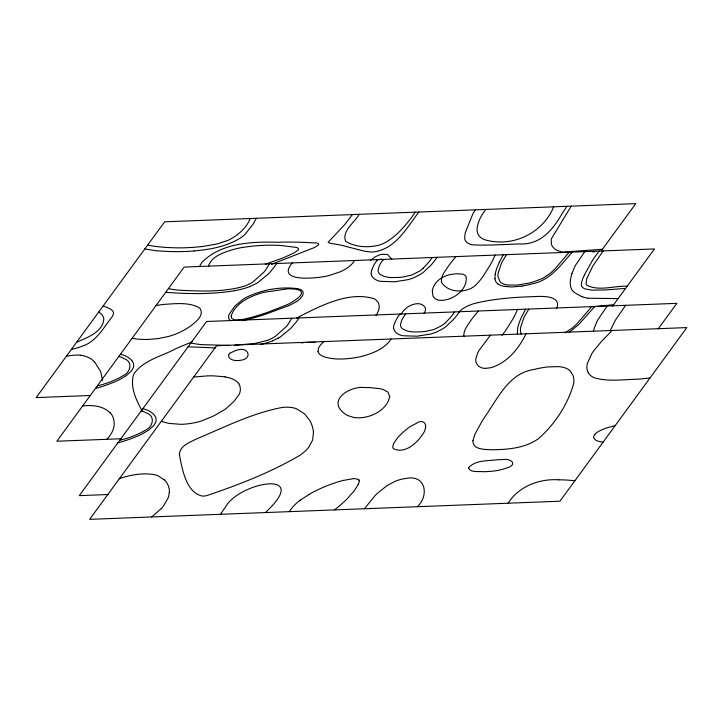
<?xml version="1.0" encoding="UTF-8"?>
<svg xmlns="http://www.w3.org/2000/svg" width="723" height="723" viewBox="0 0 723 723"><rect width="100%" height="100%" fill="white"/><g stroke="black" fill="none" stroke-linecap="round" stroke-linejoin="round"><path stroke-width="1.08" d="M102.332 379.223L100.669 371.568L94.424 361.672M169.254 492.255L168.685 496.358A36.765 17.433 -22.4 0 1 168.224 497.731L163.859 505.368A34.867 16.53 -22.4 0 1 161.265 508.667M102.25 380.614L102.286 380.144M570.42 280.434L570.51 279.765A111.704 52.96 -22.4 0 1 571.902 273.583M581.536 283.154L581.473 283.543A21.645 10.267 -22.4 0 0 581.464 285.784M495.237 273.963L494.921 278.707M228.567 355.246C228.17 358.96 233.104 360.452 236.06 360.578A14.343 6.805 -22.4 0 0 239.855 360.352C253.574 359.322 248.396 345.431 236.611 350.393A22.793 10.809 -22.4 0 0 235.282 350.7L229.833 353.24M587.338 363.624L586.913 366.371A54.849 26.001 -22.4 0 0 587.112 369.552L588.278 372.806M208.567 266.2L208.784 265.422A30.854 14.623 -22.4 0 1 209.652 263.317C213.357 256.566 221.139 253.574 228.025 251.116A52.634 24.953 -22.4 0 1 237.261 248.486A50.746 24.058 -22.4 0 1 241.853 247.528L252.435 246.127A152.535 72.318 -22.4 0 1 272.264 245.178L277.894 245.323A124.139 58.852 -22.4 0 1 281.41 245.531L296.62 247.456A16.991 8.052 -22.4 0 1 297.487 247.853L298.563 248.866L298.292 249.905L293.945 252.996L283.009 257.948L265.341 264.247M556.791 308.36C561.789 295.599 542.458 296.15 535.047 296.566C515.336 297.18 495.481 298.509 476.24 303.045A22.097 10.474 -22.4 0 0 472.634 304.04L467.862 305.91A17.786 8.432 -22.4 0 0 465.332 307.212L464.663 307.6A19.702 9.345 -22.4 0 0 461.12 310.013L458.716 312.083M587.419 363.362L591.757 353.71A72.417 34.333 -22.4 0 1 594.053 350.411L601.428 341.509L612.173 330.465M571.911 273.583L574.342 267.51A82.431 39.078 -22.4 0 1 575.625 265.097L584.762 251.631M250.194 218.527C246.534 227.853 238.445 234.894 229.76 239.485A21.627 10.249 -22.4 0 1 227.745 240.443L217.126 243.976L203.082 246.416A157.813 74.821 -22.4 0 1 176.34 247.844L167.953 247.546A188.161 89.209 -22.4 0 1 147.619 245.115M394.595 323.371L394.433 323.796A31.252 14.812 -22.4 0 0 393.592 328.667M495.101 255.092L492.607 260.605A158.03 74.921 -22.4 0 1 490.384 264.754L483.018 276.421A78.427 37.18 -22.4 0 1 477.786 282.937C469.426 293.637 448.495 294.026 441.464 282.178C440.714 275.752 445.657 270.429 448.911 265.404A129.824 61.545 -22.4 0 1 456.032 256.593M517.523 309.498L515.029 315.011A158.03 74.921 -22.4 0 1 512.806 319.159L505.44 330.827A78.427 37.18 -22.4 0 1 501.979 335.309M610.176 330.718L614.948 321.066A84.239 39.937 -22.4 0 1 615.978 319.349L625.63 305.323M199.575 266.561L200.108 265.422A32.155 15.246 -22.4 0 1 202.548 261.69C222.223 242.548 252.463 241.545 278.482 242.286C290.357 241.789 302.241 242.205 314.098 242.919C316.737 242.458 321.364 244.022 316.864 246.028A18.111 8.586 -22.4 0 1 313.665 247.853L271.477 264.374M499.259 262.359L503.235 254.776M256.258 218.292L253.737 223A108.441 51.414 -22.4 0 1 252.725 224.645L245.187 234.153A25.151 11.92 -22.4 0 1 242.612 236.529M584.419 274.83L592.643 260.163A135.454 64.22 -22.4 0 1 594.523 257.334L599.141 251.071M358.201 484.591L354.18 490.863L347.049 498.933A85.82 40.687 -22.4 0 1 334.397 509.905M526.001 333.791C519.096 348.242 507.953 361.943 492.372 367.248A13.122 6.218 -22.4 0 1 490.203 367.817L485.594 368.332M269.354 263.796L266.371 268.839A38.518 18.256 -22.4 0 1 264.012 272.047L253.167 281.789A19.81 9.39 -22.4 0 1 244.51 286.127C223.759 292.264 201.6 291.288 180.208 290.275A107.844 51.125 -22.4 0 1 168.423 288.622M291.776 318.201L288.802 323.244A38.518 18.256 -22.4 0 1 286.435 326.453M553.691 206.814C542.801 233.384 512.318 247.844 484.762 239.738A39.783 18.861 -22.4 0 1 479.873 236.755C474.758 231.74 477.677 223.976 480.126 218.4A66.525 31.541 -22.4 0 1 481.626 215.59L483.597 212.517A73.71 34.948 -22.4 0 1 485.901 209.426M525.657 309.182L521.681 316.764A126.868 60.145 -22.4 0 0 517.587 328.396L517.343 333.113A30.556 14.487 -22.4 0 0 517.623 334.388M424.03 313.574L424.347 313.041A19.286 9.146 -22.4 0 0 425.115 311.306L425.395 310.149A20.904 9.914 -22.4 0 0 425.142 307.465C420.976 300.813 410.772 304.112 405.964 308.441A21.871 10.366 -22.4 0 0 401.03 314.252M566.823 206.308L563.913 210.98A129.119 61.22 -22.4 0 1 562.096 213.656C552.652 230.013 540.289 245.079 519.34 243.949C504.374 244.464 489.372 245.477 474.405 244.952C469.814 244.97 463.732 242.196 464.753 236.701A74.966 35.544 -22.4 0 1 465.413 232.363L472.688 214.279A68.378 32.418 -22.4 0 1 473.692 212.454L475.318 209.842M571.215 206.136L551.667 238.337A21.22 10.059 -22.4 0 0 551.269 239.458L551.405 244.238A40.904 19.394 -22.4 0 0 556.837 250.33L561.771 251.902A19.611 9.3 -22.4 0 0 563.298 252.065L602.404 249.29M508.152 503.208C518.626 486.317 539.521 478.481 558.825 479.828M220.488 514.306L224.293 508.694A103.732 49.182 -22.4 0 1 225.323 507.311C238.689 481.979 313.068 468.495 265.35 512.571M352.354 214.577L344.862 224.464L328.134 242.268L329.706 243.199L340.506 245.034L364.79 251.27L371.251 252.056A19.385 9.191 -22.4 0 0 374.162 251.848C395.734 248.721 406.886 227.709 418.897 212.011M432.173 257.515L429.652 261.003A125.341 59.422 -22.4 0 1 428.124 262.937L423.181 268.242M454.595 311.92L452.074 315.409A125.341 59.422 -22.4 0 1 450.546 317.343L445.603 322.648M506.534 254.65L502.548 261.13A80.262 38.048 -22.4 0 0 501.247 263.85L498.237 272.77A48.188 22.847 -22.4 0 0 498.011 276.719L500.027 281.645A27.447 13.014 -22.4 0 0 507.383 285.007L517.108 285.079L528.441 283.208A45.838 21.726 -22.4 0 0 534.396 281.581L542.738 278.355L549.453 273.918A57.072 27.058 -22.4 0 0 554.948 268.938L569.209 252.228M528.956 309.055L524.97 315.535A80.262 38.048 -22.4 0 0 523.669 318.256L520.659 327.176A48.188 22.847 -22.4 0 0 520.433 331.125L521.428 334.577M364.437 508.748L374.921 495.815A52.291 24.79 -22.4 0 1 377.37 493.357L386.995 485.621L395.3 481.229A23.651 11.216 -22.4 0 1 399.358 479.828L400.361 479.548A21.591 10.239 -22.4 0 1 405.892 478.463C425.739 474.18 429.408 495.481 417.352 506.706M601.147 251.008L635.761 203.651L164.645 221.825L36.15 397.596L90.248 395.508M612.444 306.38L654.432 248.938L184.157 267.085L56.855 441.229L121.139 438.753M658.201 328.875L676.864 303.344L206.579 321.491L79.286 495.635L108.604 494.505M607.193 306.037L598.048 319.503A82.431 39.078 -22.4 0 0 596.764 321.916L594.333 327.989A111.704 52.96 -22.4 0 0 593.438 331.36M359.159 214.315C354.604 222.521 341.482 231.125 345.675 241.319C355.463 247.393 368.405 247.872 379.385 245.025A17.903 8.486 -22.4 0 0 385.549 242.404C396.493 236.204 404.781 226.398 412.282 216.502A65.956 31.27 -22.4 0 0 414.966 212.164M591.64 306.633L577.379 323.344A57.072 27.058 -22.4 0 1 571.875 328.323L565.16 332.761M490.465 335.165L479.042 350.393A52.219 24.754 -22.4 0 0 477.921 352.417L475.833 358.644A36.909 17.497 -22.4 0 0 476.502 363.506L478.391 366.091L481.12 367.664A17.054 8.08 -22.4 0 0 485.594 368.341M603.208 250.917L593.556 264.943A84.239 39.937 -22.4 0 0 592.526 266.66L586.787 278.599L586.064 283.823A16.277 7.718 -22.4 0 0 586.724 285.178C598.96 291.532 613.954 285.739 627.221 286.172M572.282 252.11C560.994 264.934 550.14 280.488 532.119 283.886A51.071 24.211 -22.4 0 1 522.033 286.091M594.704 306.516L578.572 324.708L569.236 332.282M286.407 326.453L275.59 336.195A19.81 9.39 -22.4 0 1 266.941 340.533M453.52 319.439L445.675 326.823A22.774 10.8 -22.4 0 1 443.506 328.296L442.729 328.766A25.124 11.911 -22.4 0 1 432.481 333.466A23.696 11.234 -22.4 0 1 430.528 334.071L417.153 336.186L403.018 335.761A32.824 15.563 -22.4 0 1 400.614 335.138A33.601 15.933 -22.4 0 1 396.439 332.987L394.604 330.998L393.692 328.631M106.805 439.304C111.396 434.487 115.282 427.962 113.972 421.066A66.245 31.405 -22.4 0 0 110.248 412.752M161.22 508.658L151.667 516.963M370.266 260.723L370.782 260.217M323.741 341.599L321.102 344.347A24.446 11.595 -22.4 0 0 319.06 347.221A17.09 8.107 -22.4 0 0 318.247 349.064L318.165 351.233M371.315 259.72L375.038 256.909L378.906 255.147A11.857 5.621 -22.4 0 1 381.97 254.306L387.492 254.46L391.848 259.286M242.594 236.52C228.531 246.317 210.962 249.399 194.207 250.935M300.244 500.144L309.299 494.333M296.602 318.048C319.096 306.498 348.739 290.547 374.451 298.861A40.262 19.087 -22.4 0 1 375.951 299.955L378.002 302.304A36.557 17.334 -22.4 0 1 378.5 310.637L376.981 313.936A32.978 15.635 -22.4 0 1 375.978 315.481M278.183 338.174L272.517 340.804M250.095 286.398L255.761 283.768A22.296 10.574 -22.4 0 0 257.939 282.521L267.926 274.342A83.172 39.431 -22.4 0 0 269.742 272.435L274.008 267.311A54.315 25.748 -22.4 0 0 276.493 263.524M192.092 341.871L182.106 345.983A236.15 111.957 -22.4 0 0 176.132 348.558C162.431 356.078 144.989 359.539 134.975 372.426A30.14 14.288 -22.4 0 0 133.195 375.897C130.33 388.106 136.511 400.569 142.214 411.062M76.539 342.35C87.049 337.524 102.91 332.3 103.796 318.852A37.045 17.56 -22.4 0 0 98.699 312.047M288.016 305.892L267.501 313.52A117.325 55.626 -22.4 0 1 248.676 319.223L242.286 320.696M266.941 340.551L254.839 343.47L234.803 345.223M376.9 259.964L379.801 259.349A8.179 3.877 -22.4 0 1 381.88 259.394L383.588 259.882M343.506 480.406L353.267 478.662A19.792 9.381 -22.4 0 1 355.002 478.626L358.725 479.602M615.128 425.702L607.374 427.718A21.69 10.285 -22.4 0 0 603.19 429.254A29.227 13.854 -22.4 0 0 599.765 430.809L598.102 431.703A8.287 3.931 -22.4 0 0 594.812 434.406M593.068 306.941L593.7 306.823A57.225 27.131 -22.4 0 1 595.906 306.435L613.673 304.708M234.333 290.782C211.667 294.496 188.531 293.963 165.684 292.354M193.683 377.045L207.447 375.879A116.213 55.102 -22.4 0 1 213.61 375.861L225.233 376.837M522.033 286.091L511.857 286.968L504.482 286.371A35.996 17.063 -22.4 0 1 500.108 285.142L498.183 284.112M82.612 406.001C92.011 404.835 103.1 405.693 110.068 412.842M301.093 342.946L303.814 342.63M650.031 377.957L641.807 378.852A117.786 55.843 -22.4 0 1 637.478 379.204C623.208 379.521 608.522 381.825 594.604 377.885A39.259 18.617 -22.4 0 1 588.314 372.788M625.567 288.432L604.771 289.995L591.586 290.131L584.591 288.784L582.611 287.501L581.518 285.766M306.489 342.368L315.065 342.295M592.408 251.893L594.848 251.731M618.129 298.599L588.206 298.228M229.435 345.431L202.63 344.681A107.844 51.125 -22.4 0 1 190.854 343.027M215.544 347.962L188.116 346.76M169.182 251.55L155.671 250.718L144.826 248.929M603.109 442.142L602.512 442.069A45.377 21.518 -22.4 0 1 599.539 441.554L597.397 440.958A17.659 8.369 -22.4 0 1 595.454 439.864L593.782 438.039A7.682 3.642 -22.4 0 1 593.61 437.035L593.664 436.692A10.854 5.142 -22.4 0 1 594.839 434.406M80.723 355.291L82.413 355.553A50.511 23.94 -22.4 0 1 94.243 361.762M118.852 356.421L119.358 356.575A52.065 24.681 -22.4 0 1 124.239 358.698C133.267 361.599 130.492 372.878 122.874 375.77A25.594 12.137 -22.4 0 1 118.364 378.337L113.195 380.714A46.182 21.898 -22.4 0 1 97.361 385.856M141.274 410.827L141.78 410.98A52.065 24.681 -22.4 0 1 146.67 413.104C155.689 416.005 152.915 427.284 145.305 430.176A25.594 12.137 -22.4 0 1 140.786 432.743L135.617 435.119A46.182 21.898 -22.4 0 1 119.783 440.262M323.543 356.575C334.044 360.117 345.513 359.232 356.294 357.56A45.079 21.374 -22.4 0 0 371.866 353.104L376.15 351.306A24.781 11.749 -22.4 0 0 390.98 339.015M103.226 305.838C107.121 307.899 116.258 309.652 112.725 315.725A34.523 16.367 -22.4 0 1 112.128 316.828C103.588 327.51 96.466 341.437 82.684 346.019A41.708 19.774 -22.4 0 1 71.378 349.444M161.319 421.319L165.224 422.512A94.071 44.6 -22.4 0 0 169.932 423.461L180.398 424.302A51.649 24.492 -22.4 0 0 187.149 423.913A54.333 25.757 -22.4 0 0 190.736 423.452L195.617 422.548A32.146 15.246 -22.4 0 0 201.247 421.03L211.667 416.828A66.914 31.722 -22.4 0 0 214.803 415.3L224.202 409.905A31.387 14.876 -22.4 0 0 226.335 408.387L233.737 401.636L239.186 394.324A27.329 12.96 -22.4 0 0 239.864 392.697L240.434 389.733L239.973 386.263A43.452 20.596 -22.4 0 0 238.762 383.796M230.483 320.66L229.146 319.25A22.196 10.52 -22.4 0 1 228.721 318.102L228.631 316.132A19.72 9.345 -22.4 0 1 229.074 314.433L234.749 306.218L243.127 299.214A25.206 11.948 -22.4 0 1 246.082 297.451C261.834 289.715 280.334 286.389 297.749 288.676A28.73 13.62 -22.4 0 1 299.132 289.055C308.721 291.984 299.042 301.066 293.927 302.973A27.98 13.267 -22.4 0 1 288.459 305.748M164.193 479.9L157.921 475.698A37.614 17.831 -22.4 0 0 156.177 475.092A50.014 23.714 -22.4 0 0 119.006 478.707M131.758 360.434L133.285 362.847L133.719 365.675A21.301 10.104 -22.4 0 1 130.782 371.622L126.173 375.743L119.422 379.692A44.98 21.329 -22.4 0 1 112.734 382.693L108.125 384.464A73.104 34.659 -22.4 0 1 95.436 388.468M572.58 290.465L572.996 291.026A47.555 22.549 -22.4 0 0 574.324 292.463L581.03 296.303A80.931 38.364 -22.4 0 0 582.494 296.837M371.261 274.225L372.173 276.593L374.008 278.572A33.601 15.933 -22.4 0 0 378.192 280.732A32.824 15.563 -22.4 0 0 380.587 281.355L394.731 281.78L408.106 279.665A23.696 11.234 -22.4 0 0 410.058 279.06A25.124 11.911 -22.4 0 0 420.307 274.36L421.084 273.89A22.774 10.8 -22.4 0 0 423.253 272.417L431.098 265.034A76.249 36.15 -22.4 0 0 437.017 257.325M463.895 336.584C463.145 330.158 468.079 324.835 471.333 319.81A129.824 61.545 -22.4 0 1 478.463 310.998M228.595 355.237A6.914 3.281 -22.4 0 1 229.824 353.24M225.106 376.954A49.544 23.488 -22.4 0 1 238.888 383.732M323.615 356.52A28.07 13.312 -22.4 0 1 317.885 351.342M164.401 479.783A73.222 34.713 -22.4 0 1 169.435 492.2M359.223 480.65A23.127 10.962 -22.4 0 1 358.147 484.591M358.753 479.584A8.929 4.239 -22.4 0 1 359.105 480.687M309.236 494.288A68.947 32.689 -22.4 0 1 343.515 480.343M289.345 511.64A40.931 19.404 -22.4 0 1 300.208 500.135M558.816 479.837A114.758 54.406 -22.4 0 1 574.83 480.831M459.448 311.73A76.249 36.15 -22.4 0 1 453.466 319.439M394.631 323.371A60.831 28.839 -22.4 0 1 399.964 314.026M272.544 340.931A44.193 20.949 -22.4 0 1 260.262 344.464M278.183 338.174A22.296 10.574 -22.4 0 0 280.37 336.927L290.357 328.748A83.172 39.431 -22.4 0 0 292.164 326.841L296.439 321.726A54.315 25.748 -22.4 0 0 298.915 317.93M117.858 442.874A73.104 34.659 -22.4 0 0 130.547 438.852L135.156 437.108A44.98 21.329 -22.4 0 0 141.853 434.107L148.595 430.149L153.213 426.028A21.301 10.104 -22.4 0 0 156.141 420.081L155.716 417.252L154.18 414.839A57.388 27.203 -22.4 0 0 142.865 408.649M445.594 322.648A23.85 11.306 -22.4 0 1 441.979 325.531L433.936 329.534L425.088 331.468A60.434 28.649 -22.4 0 1 421.554 331.83L413.538 331.965A39.53 18.735 -22.4 0 1 406.688 330.827L402.702 328.938A22.413 10.628 -22.4 0 1 400.84 326.57L400.687 326.109A20.651 9.788 -22.4 0 1 400.497 324.573L401.717 320.235A54.035 25.621 -22.4 0 1 405.702 313.809M581.473 283.163A82.738 39.223 -22.4 0 1 584.464 274.821M354.496 260.506A21.103 10.005 -22.4 0 1 340.551 271.694L329.236 275.499A47.89 22.702 -22.4 0 1 326.371 276.15C319.159 277.912 277.09 283.136 291.062 264.446A38.825 18.409 -22.4 0 1 292.345 262.91M156.023 305.567A75.879 35.978 -22.4 0 1 163.841 304.401C175.264 303.687 187.772 302.06 198.427 307.239A25.115 11.902 -22.4 0 1 200.461 309.128C203.841 315.888 195.888 321.744 191.306 325.486A35.608 16.882 -22.4 0 1 179.738 332.327A35.21 16.692 -22.4 0 1 168.685 336.412L158.229 338.59L148.604 339.421A87.637 41.545 -22.4 0 1 145.63 339.476L138.952 339.25A63.226 29.977 -22.4 0 1 132.155 338.228M588.17 298.265A49.236 23.344 -22.4 0 1 582.521 296.819M572.336 290.583A60.316 28.595 -22.4 0 1 570.447 280.434M423.172 268.242A23.85 11.306 -22.4 0 1 419.557 271.125L411.514 275.129L402.666 277.063A60.434 28.649 -22.4 0 1 399.132 277.424L391.116 277.56A39.53 18.735 -22.4 0 1 384.265 276.421L380.28 274.532A22.413 10.628 -22.4 0 1 378.409 272.164L378.256 271.703A20.651 9.788 -22.4 0 1 378.066 270.167L379.295 265.829A54.035 25.621 -22.4 0 1 383.28 259.403M120.434 354.243A57.388 27.203 -22.4 0 1 131.794 360.416M250.122 286.525A44.193 20.949 -22.4 0 1 234.379 290.691M498.093 284.166A30.556 14.487 -22.4 0 1 495.002 278.68M495.165 273.99A126.868 60.145 -22.4 0 1 499.322 262.35M371.161 274.261A31.252 14.812 -22.4 0 1 372.065 269.381M372.2 268.965A60.831 28.839 -22.4 0 1 377.542 259.62M66.317 356.358A34.388 16.304 -22.4 0 1 80.786 355.228M194.171 250.989A194.451 92.183 -22.4 0 1 169.218 251.505M179.431 454.83C182.178 468.875 186.037 492.697 202.476 496.095A15.328 7.266 -22.4 0 0 206.389 495.707C238.5 484.961 270.646 472.453 299.946 455.3A33.909 16.078 -22.4 0 0 305.666 450.646L306.462 449.851A31.758 15.056 -22.4 0 0 308.712 447.293L312.634 440.063L313.448 432.3A124.41 58.979 -22.4 0 0 311.342 423.705L310.935 422.702A95.02 45.043 -22.4 0 0 309.806 420.533L304.546 413.818L296.71 408.884A36.403 17.262 -22.4 0 0 293.655 407.899L292.987 407.754A34.677 16.439 -22.4 0 0 282.621 407.383C252.661 412.914 224.943 427.004 197.018 438.707A123.687 58.635 -22.4 0 0 193.683 440.307C187.591 443.235 179.467 446.886 179.431 454.83M432.309 290.971L432.941 295.716A28.803 13.656 -22.4 0 0 435.608 298.97L438.201 300.153L441.997 300.388A14.397 6.823 -22.4 0 0 446.462 299.629C456.791 297.514 467.998 287.474 466.01 276.385A16.656 7.899 -22.4 0 0 463.705 274.55A15.698 7.447 -22.4 0 0 462.16 274.053L455.815 273.737L449.29 274.758A14.523 6.887 -22.4 0 0 446.552 275.635L445.748 275.942A15.635 7.411 -22.4 0 0 441.283 278.165C436.819 280.895 432.887 285.648 432.309 290.971M389.697 396.791C387.085 408.992 373.71 416.475 361.997 417.632A29.191 13.836 -22.4 0 1 353.701 417.442L348.115 415.671A67.293 31.902 -22.4 0 1 345.901 414.523C325.115 400.732 350.483 385.133 365.721 387.627A64.799 30.718 -22.4 0 1 369.381 387.546L380.641 388.802A70.429 33.394 -22.4 0 1 382.892 389.417L388.043 392.155L389.697 396.791M468.423 468.052C470.754 472.914 478.644 471.089 483.045 471.721C490.7 471.532 498.49 470.935 505.739 468.296C518.626 464.952 511.477 457.786 501.599 459.656A94.234 44.681 -22.4 0 0 497.966 459.711C488.305 461.012 475.092 459.765 468.423 468.052M472.932 440.696C472.625 450.095 485.26 449.299 491.667 449.778C507.582 449.57 524.762 448.314 538.192 438.87C554.758 424.509 567.645 404.79 573.664 383.66A68.089 32.282 -22.4 0 0 573.005 375.418L570.031 370.709A35.978 17.054 -22.4 0 0 567.401 368.884A37.379 17.723 -22.4 0 0 562.648 367.212A36.945 17.515 -22.4 0 0 558.21 366.588L547.347 366.986A63.362 30.041 -22.4 0 0 542.548 367.664L541.111 367.917A58.762 27.863 -22.4 0 0 533.773 369.516C508.486 373.276 497.822 398.698 484.654 417.117A244.88 116.096 -22.4 0 0 482.078 421.211L475.065 433.927L472.932 440.696M231.188 315.969L231.667 318.274L233.755 319.602A13.294 6.308 -22.4 0 0 236.466 320.054L243.38 319.34L253.158 316.9A130.764 61.988 -22.4 0 0 268.179 312.119L287.112 304.717A30.755 14.577 -22.4 0 0 296.412 299.259L298.599 297.514A12.174 5.766 -22.4 0 0 301.057 294.342L301.247 293.872A11.55 5.477 -22.4 0 0 301.446 292.282L300.262 290.447L296.674 289.354A54.912 26.028 -22.4 0 0 294.162 289.046L290.42 288.829A38.129 18.075 -22.4 0 0 287.148 288.902L264.166 292.291A37.939 17.985 -22.4 0 0 252.67 296.105C243.705 299.918 234.171 306.2 231.188 315.969M425.657 426.787L424.898 430.275A37.623 17.84 -22.4 0 1 424.32 431.667C418.734 441.581 405.639 454.686 393.42 448.676A13.61 6.453 -22.4 0 1 392.725 446.868L393.646 443.461L397.216 438.319A64.329 30.493 -22.4 0 1 399.186 436.096L402.883 432.426A49.363 23.407 -22.4 0 1 410.14 426.597L418.924 421.952A5.504 2.612 -22.4 0 1 420.361 421.654C423.425 420.876 426.127 423.75 425.657 426.787M216.575 345.73L89.652 519.349L559.927 501.211L686.85 327.591L216.575 345.73"/></g></svg>
